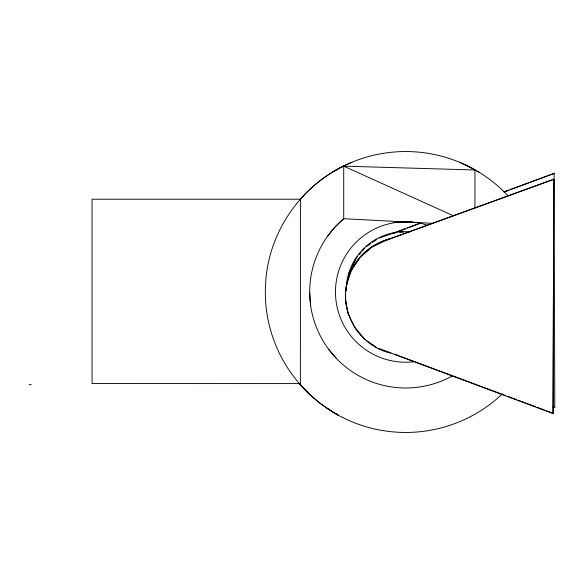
<?xml version="1.0" encoding="UTF-8"?>
<svg xmlns="http://www.w3.org/2000/svg" width="584" height="584" viewBox="0 0 584 584"><rect width="100%" height="100%" fill="white"/><g stroke="black" fill="none" stroke-linecap="round" stroke-linejoin="round"><path stroke-width="0.88" d="M351.867 269.239L346.757 283.642C339.742 314.301 360.905 347.02 391.667 353.378L553.063 413.574L553.763 179.186L385.951 240.177L372.161 246.747L360.532 256.653L351.758 269.531L360.532 256.653M553.763 179.186L553.063 413.574M346.954 284.853L349.239 272.48L355.809 258.683L357.554 256.632M347.4 283.379L347.721 281.612M348.049 279.838L348.378 278.072M345.436 299.161L348.21 314.185M360.416 256.953L372.161 246.747M372.044 247.039L385.951 240.177A58.524 58.524 0 0 1 389.397 239.177M352.831 265.472L355.809 258.683M327.434 236.432L335.019 227.059L343.713 218.715L343.713 166.155L474.945 169.988L474.945 208.232M359.306 254.58L361.058 252.529M362.219 251.164L364.555 248.426M351.882 162.257C332.318 170.652 314.367 183.091 300.41 199.239L300.373 384.666C311.017 397.237 324.346 407.274 338.611 415.406L326.084 407.72M303.76 195.363L300.373 199.21L92.068 199.21L92.06 383.564L300.402 383.586M345.29 165.192C299.483 186.559 267.618 234.235 265.574 284.656C263.384 320.806 276.261 357.766 300.373 384.666L309.06 393.937L320.251 403.478L332.369 411.8A140.459 140.459 0 0 0 502.123 394.134M366.46 246.55L370.906 243.492M372.38 242.469L376.826 239.418M420.027 223.095L392.704 233.286A58.524 58.524 0 0 1 396.229 232.644M503.715 191.881L554.209 173.382L510.657 189.625M393.667 233.257L396.229 232.301M397.938 231.666L405.624 228.797M407.333 228.161L419.29 223.701M504.678 191.859L508.949 190.267M385.841 240.469L553.654 179.419M379.155 238.097L391.857 233.585M393.47 222.577L411.567 221.635M29.2 384.666L31.28 384.666M433.313 223.373L343.713 218.715A95.98 95.98 0 0 0 452.096 376.023M378.235 348.276L390.937 352.787M552.975 406.566L554.8 407.537L553.084 406.909M394.346 354.043L505.357 395.448M507.919 396.397L516.453 399.587M518.161 400.222L525.848 403.091M527.556 403.726L535.243 406.588M536.952 407.231L544.638 410.092M546.347 410.734L552.325 412.961M343.713 166.155L453.352 215.766M459.513 162.257L472.784 168.593M466.105 165.192L479.026 172.2M367.022 340.844L376.644 347.465M300.373 384.666L298.935 383.279L303.76 388.637M300.344 384.695L309.06 393.937M364.803 339.311L354.889 327.69L348.706 314.703M328.668 349.261L336.45 358.466M346.582 287.795L346.611 289.292M309.724 293.044L310.608 305.067M554.099 173.09L554.8 407.537M414.166 361.715A70.233 70.233 0 0 1 335.793 285.226A70.233 70.233 0 0 1 427.4 225.205M332.369 172.2A140.459 140.459 0 0 1 507.832 195.574M373.577 345.494A58.524 58.524 0 0 1 372.052 344.523M364.912 339.019A58.524 58.524 0 0 1 362.956 337.172M361.08 335.231A58.524 58.524 0 0 1 359.284 333.187M358.138 331.785A58.524 58.524 0 0 1 355.999 328.88M348.436 313.601A58.524 58.524 0 0 1 347.911 311.892M347.429 310.155A58.524 58.524 0 0 1 347.005 308.396M346.641 306.622A58.524 58.524 0 0 1 345.954 302.154M345.779 300.358A58.524 58.524 0 0 1 345.604 294.088M345.677 292.277A58.524 58.524 0 0 1 346.232 286.875M346.524 285.101A58.524 58.524 0 0 1 389.513 238.885M346.276 290.796A58.524 58.524 0 0 1 409.603 231.899M399.828 232.22A58.524 58.524 0 0 1 403.442 232.016"/></g></svg>
